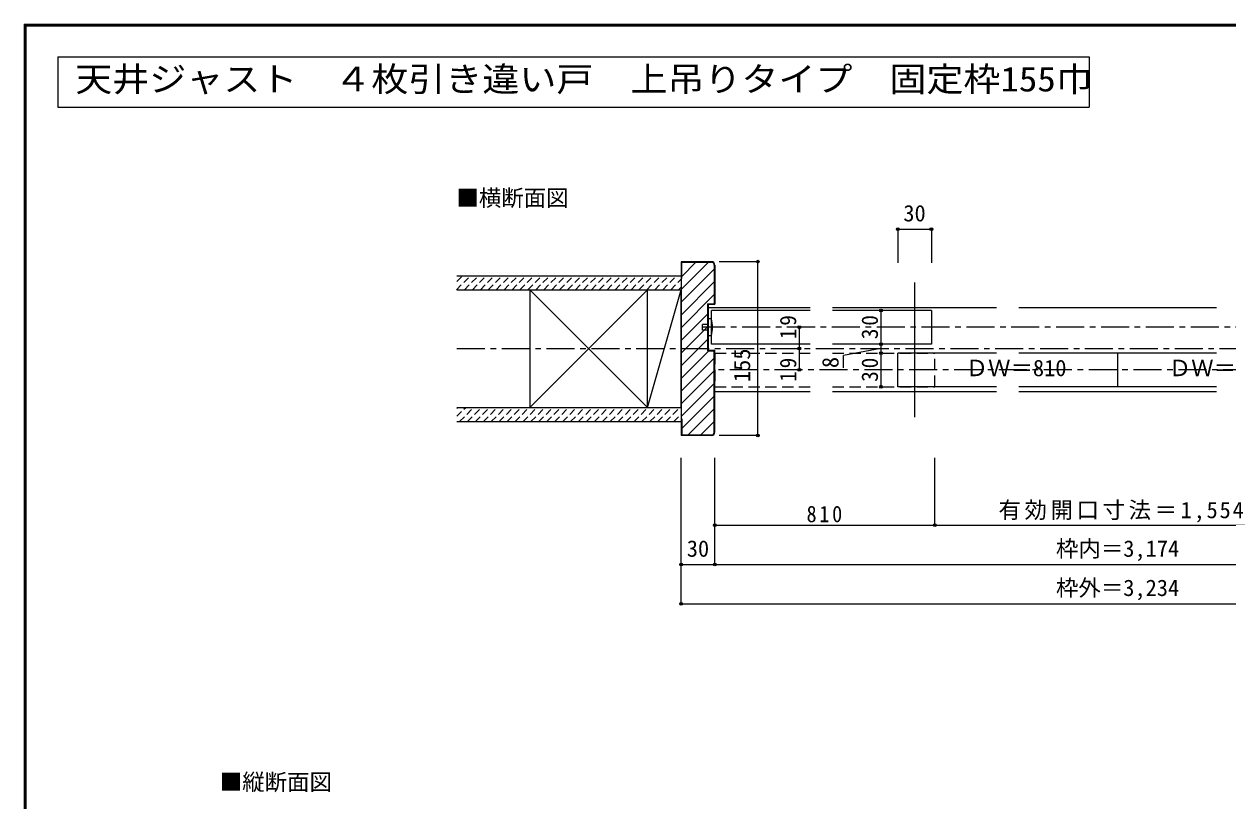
# Model space of a CAD drawing. Units: millimetres, scale not verified. Extents: x -973 to 977, y -718 to 696.
# Drawn here: x -973 to 100, y 3 to 696 of the extents above; entities that cross this region are included whole.
import ezdxf
from ezdxf.enums import TextEntityAlignment as Align

# ---------------------------------------------------------------- set-up
doc = ezdxf.new("R2010")
doc.units = ezdxf.units.MM
doc.header["$LTSCALE"] = 5
doc.header["$PDMODE"] = 32
doc.header["$PDSIZE"] = 2.5
for name, pattern in [('CHAIN1', [8, 5, -1, 1, -1]), ('DASHED1', [1.8, 1.2, -0.6]), ('DASHED2', [3, 2, -1])]:
    doc.linetypes.add(name, pattern=pattern)
for name, color, linetype in [('0-0_補助線', 3, 'Continuous'), ('0-1_通り芯', 4, 'CHAIN1'), ('0-2_柱', 7, 'Continuous'), ('0-3_仕上げ', 2, 'Continuous'), ('0-4_枠', 3, 'Continuous'), ('0-6_扉', 6, 'Continuous'), ('0-7_金物', 7, 'Continuous'), ('0-A_文字', 3, 'Continuous'), ('0-B_寸法', 7, 'Continuous'), ('0-C_ハッチ', 4, 'DASHED1'), ('F-1_枠', 6, 'Continuous')]:
    doc.layers.add(name, color=color, linetype=linetype)
doc.styles.add('ＭＳ ゴシック', font='')
doc.styles.get('ＭＳ ゴシック').set_extended_font_data('MS Gothic')

msp = doc.modelspace()

# ---------------------------------------------------------------- linework, layer by layer
at = {"layer": '0-0_補助線'}
for p, q in [((-943.333, 666.667), (-943.333, 621.667)), ((-943.333, 666.667), (-23.81, 666.667)), ((-23.81, 666.667), (-23.81, 621.667)), ((-943.333, 621.667), (-23.81, 621.667))]:
    msp.add_line(p, q, dxfattribs=at)
at = {"layer": '0-1_通り芯'}
msp.add_line((-587.506, 406.5), (590.812, 406.5), dxfattribs=at)
at = {"layer": '0-2_柱'}
for p, q in [((-417.506, 459), (-522.506, 354)), ((-522.506, 459), (-417.506, 354)), ((-417.506, 354), (-387.506, 459))]:
    msp.add_line(p, q, dxfattribs=at)
at = {"layer": '0-2_柱', "color": 3}
for p, q in [((-522.506, 459), (-522.506, 354)), ((-417.506, 354), (-417.506, 459)), ((-387.506, 354), (-387.506, 459))]:
    msp.add_line(p, q, dxfattribs=at)
at = {"layer": '0-3_仕上げ'}
for p, q in [((-587.506, 471.5), (-387.506, 471.5)), ((-587.506, 459), (-387.506, 459)), ((-587.506, 354), (-387.506, 354)), ((-587.506, 341.5), (-387.506, 341.5))]:
    msp.add_line(p, q, dxfattribs=at)
at = {"layer": '0-4_枠'}
for p, q in [((-387.506, 484), (-387.506, 329)), ((-360.506, 484), (-387.506, 484)), ((-358.006, 481), (-358.006, 446.5)), ((-357.506, 481), (-357.506, 446)), ((-387.006, 469), (-387.506, 469)), ((-364.006, 446.5), (-358.006, 446.5)), ((-364.006, 446.5), (-364.006, 404.5)), ((-363.506, 446), (-357.506, 446)), ((-363.506, 446), (-363.506, 405)), ((-364.006, 404.5), (-358.006, 404.5)), ((-363.506, 405), (-357.506, 405)), ((-358.006, 332), (-358.006, 404.5)), ((-357.506, 332), (-357.506, 405)), ((-387.006, 344), (-387.506, 344)), ((-387.006, 344), (-387.006, 329.5)), ((-360.506, 329), (-387.506, 329)), ((-387.006, 329.5), (-360.506, 329.5))]:
    msp.add_line(p, q, dxfattribs=at)
at = {"layer": '0-4_枠', "color": 4}
for p, q in [((-363.506, 443), (-272.466, 443)), ((-252.466, 443), (-106.387, 443)), ((-86.387, 443), (89.693, 443)), ((-272.466, 368), (-357.506, 368)), ((-106.387, 368), (-252.466, 368)), ((89.693, 368), (-86.387, 368))]:
    msp.add_line(p, q, dxfattribs=at)
at = {"layer": '0-4_枠'}
msp.add_lwpolyline([(-387.006, 469), (-387.006, 483.5), (-360.506, 483.5)], dxfattribs=at)
for centre, radius, start, end in [((-360.506, 481), 3, 0, 90), ((-360.506, 481), 2.5, 0, 90), ((-360.506, 332), 2.5, 270, 0), ((-360.506, 332), 3, 270, 0)]:
    msp.add_arc(centre, radius, start, end, dxfattribs=at)
at = {"layer": '0-6_扉', "color": 3}
msp.add_line((-179.426, 465.5), (-179.426, 345.5), dxfattribs=at)
at = {"layer": '0-6_扉'}
for p, q in [((-360.506, 410.5), (-360.506, 440.5)), ((-272.466, 440.5), (-360.506, 440.5)), ((-164.426, 440.5), (-252.466, 440.5)), ((-272.466, 410.5), (-360.506, 410.5)), ((-194.426, 372.5), (-194.426, 402.5)), ((-106.387, 402.5), (-194.426, 402.5)), ((1.653, 402.5), (-86.387, 402.5)), ((1.653, 402.5), (1.653, 372.5)), ((89.693, 402.5), (1.653, 402.5)), ((-106.387, 372.5), (-194.426, 372.5)), ((1.653, 372.5), (-86.387, 372.5)), ((89.693, 372.5), (1.653, 372.5))]:
    msp.add_line(p, q, dxfattribs=at)
at = {"layer": '0-6_扉', "color": 2, "linetype": 'DASHED2'}
for p, q in [((-357.506, 402.5), (-357.506, 372.5)), ((-357.506, 402.5), (-272.466, 402.5)), ((-252.466, 402.5), (-161.426, 402.5)), ((-161.426, 372.5), (-161.426, 402.5)), ((-357.506, 372.5), (-272.466, 372.5)), ((-252.466, 372.5), (-161.426, 372.5))]:
    msp.add_line(p, q, dxfattribs=at)
at = {"layer": '0-6_扉'}
msp.add_lwpolyline([(-164.426, 440.5), (-164.426, 410.5), (-252.466, 410.5)], dxfattribs=at)
at = {"layer": '0-7_金物'}
for p, q in [((-360.506, 433), (-363.506, 433)), ((-363.506, 418), (-363.506, 433)), ((-363.506, 428), (-368.506, 428)), ((-368.506, 423), (-368.506, 428)), ((-363.506, 423), (-368.506, 423)), ((-360.506, 418), (-363.506, 418))]:
    msp.add_line(p, q, dxfattribs=at)
msp.add_arc((-390.957, 425.5), 31.361, 346.16371, 13.83632, dxfattribs=at)
at = {"layer": '0-B_寸法', "color": 4}
for p, q in [((-194.426, 513), (-194.426, 483)), ((-194.426, 513), (-164.426, 513)), ((-164.426, 513), (-164.426, 483)), ((-319.084, 484), (-353.606, 484)), ((-319.084, 329), (-319.084, 484)), ((-209.349, 440.5), (-209.349, 410.5)), ((-282.177, 425.5), (-282.177, 406.5)), ((-209.349, 410.5), (-209.349, 372.5)), ((-282.177, 406.5), (-282.177, 387.5)), ((-209.349, 406.5), (-242.805, 400.342)), ((-242.805, 389.299), (-242.805, 400.342)), ((-319.084, 329), (-353.606, 329)), ((-387.506, 179), (-387.506, 309)), ((-357.506, 214), (-357.506, 309)), ((-161.426, 249), (-161.426, 309)), ((-357.506, 249), (-161.426, 249)), ((-161.426, 249), (164.732, 249)), ((-387.506, 214), (390.812, 214)), ((-387.506, 179), (390.812, 179))]:
    msp.add_line(p, q, dxfattribs=at)
at = {"layer": '0-B_寸法', "color": 4, "linetype": 'CHAIN1'}
for p, q in [((371.812, 425.5), (-368.506, 425.5)), ((360.812, 387.5), (-357.506, 387.5))]:
    msp.add_line(p, q, dxfattribs=at)
at = {"layer": '0-B_寸法'}
for p in [(-194.426, 513), (-164.426, 513), (-319.084, 484), (-209.349, 440.5), (-282.177, 425.5), (-209.349, 410.5), (-209.349, 410.5), (-282.177, 406.5), (-209.349, 402.5), (-282.177, 387.5), (-209.349, 372.5), (-319.084, 329), (-357.506, 249), (-161.426, 249), (-387.506, 214), (-357.506, 214), (-387.506, 179)]:
    msp.add_point(p, dxfattribs=at)
at = {"layer": '0-C_ハッチ', "linetype": 'Continuous'}
for p, q in [((-363.07, 483.5), (-387.506, 459.064)), ((-374.383, 483.5), (-387.006, 470.878)), ((-358.006, 477.25), (-387.506, 447.75)), ((-358.006, 465.936), (-387.506, 436.436)), ((-358.006, 454.623), (-387.506, 425.123)), ((-364.006, 437.309), (-387.506, 413.809)), ((-364.006, 425.995), (-387.506, 402.495)), ((-364.006, 414.682), (-387.506, 391.182)), ((-362.874, 404.5), (-387.506, 379.868)), ((-358.006, 398.054), (-387.506, 368.554)), ((-358.006, 386.74), (-387.506, 357.24)), ((-358.006, 375.427), (-387.506, 345.927)), ((-358.006, 364.113), (-387.006, 335.113)), ((-358.006, 352.799), (-381.305, 329.5)), ((-358.006, 341.486), (-369.992, 329.5))]:
    msp.add_line(p, q, dxfattribs=at)
at = {"layer": '0-C_ハッチ'}
for p, q in [((-587.776, 459), (-575.276, 471.5)), ((-587.506, 466.341), (-582.347, 471.5)), ((-580.705, 459), (-568.205, 471.5)), ((-573.634, 459), (-561.134, 471.5)), ((-566.563, 459), (-554.063, 471.5)), ((-559.492, 459), (-546.992, 471.5)), ((-552.42, 459), (-539.92, 471.5)), ((-545.349, 459), (-532.849, 471.5)), ((-538.278, 459), (-525.778, 471.5)), ((-531.207, 459), (-518.707, 471.5)), ((-524.136, 459), (-511.636, 471.5)), ((-517.065, 459), (-504.565, 471.5)), ((-509.994, 459), (-497.494, 471.5)), ((-502.923, 459), (-490.423, 471.5)), ((-495.852, 459), (-483.352, 471.5)), ((-488.781, 459), (-476.281, 471.5)), ((-481.71, 459), (-469.21, 471.5)), ((-474.639, 459), (-462.139, 471.5)), ((-467.568, 459), (-455.068, 471.5)), ((-460.497, 459), (-447.997, 471.5)), ((-453.426, 459), (-440.926, 471.5)), ((-446.354, 459), (-433.854, 471.5)), ((-439.283, 459), (-426.783, 471.5)), ((-432.212, 459), (-419.712, 471.5)), ((-425.141, 459), (-412.641, 471.5)), ((-418.07, 459), (-405.57, 471.5)), ((-410.999, 459), (-398.499, 471.5)), ((-403.928, 459), (-391.428, 471.5)), ((-396.857, 459), (-387.506, 468.351)), ((-389.786, 459), (-387.506, 461.28)), ((-587.506, 346.133), (-579.639, 354)), ((-587.506, 353.204), (-586.71, 354)), ((-585.068, 341.5), (-572.568, 354)), ((-577.997, 341.5), (-565.497, 354)), ((-570.926, 341.5), (-558.426, 354)), ((-563.854, 341.5), (-551.354, 354)), ((-556.783, 341.5), (-544.283, 354)), ((-549.712, 341.5), (-537.212, 354)), ((-542.641, 341.5), (-530.141, 354)), ((-535.57, 341.5), (-523.07, 354)), ((-528.499, 341.5), (-515.999, 354)), ((-521.428, 341.5), (-508.928, 354)), ((-514.357, 341.5), (-501.857, 354)), ((-507.286, 341.5), (-494.786, 354)), ((-500.215, 341.5), (-487.715, 354)), ((-493.144, 341.5), (-480.644, 354)), ((-486.073, 341.5), (-473.573, 354)), ((-479.002, 341.5), (-466.502, 354)), ((-471.931, 341.5), (-459.431, 354)), ((-464.86, 341.5), (-452.36, 354)), ((-457.788, 341.5), (-445.288, 354)), ((-450.717, 341.5), (-438.217, 354)), ((-443.646, 341.5), (-431.146, 354)), ((-436.575, 341.5), (-424.075, 354)), ((-429.504, 341.5), (-417.004, 354)), ((-422.433, 341.5), (-409.933, 354)), ((-415.362, 341.5), (-402.862, 354)), ((-408.291, 341.5), (-395.791, 354)), ((-401.22, 341.5), (-388.72, 354)), ((-394.149, 341.5), (-387.506, 348.143))]:
    msp.add_line(p, q, dxfattribs=at)
at = {"layer": 'F-1_枠'}
for p, q in [((-973.347, 695.833), (-973.347, -700.833)), ((-973.347, 695.833), (976.653, 695.833)), ((-973.347, 695), (976.653, 695)), ((-973.347, 694.167), (976.653, 694.167)), ((-972.514, 695.833), (-972.514, -700.833)), ((-971.68, 695.833), (-971.68, -700.833))]:
    msp.add_line(p, q, dxfattribs=at)

# ---------------------------------------------------------------- texts
at = {"layer": '0-0_補助線', "style": 'ＭＳ ゴシック', "width": 1.1}
msp.add_text('天井ジャスト\u3000４枚引き違い戸\u3000上吊りタイプ\u3000固定枠155巾', height=21.99, dxfattribs=at).set_placement((-927.708, 629.167), align=Align.BOTTOM_LEFT)
at = {"layer": '0-A_文字', "color": 7, "style": 'ＭＳ ゴシック'}
for s, p in [('■横断面図', (-587.867, 529.133)), ('■縦断面図', (-798.848, 8.319))]:
    msp.add_text(s, height=14.66, dxfattribs=at).set_placement(p, align=Align.BOTTOM_LEFT)
at = {"layer": '0-B_寸法', "style": 'ＭＳ ゴシック'}
for s, p in [('30', (-189.426, 515.5)), ('ＤＷ＝810', (-133.887, 377.5)), ('ＤＷ＝810', (47.193, 377.5)), ('枠内＝3,174', (-53.347, 216.5)), ('30', (-382.506, 216.5)), ('枠外＝3,234', (-53.347, 181.5))]:
    msp.add_text(s, height=14.66, dxfattribs=at).set_placement(p, align=Align.BOTTOM_LEFT)
for s, p in [('155', (-321.584, 376.653)), ('8', (-242.805, 389.13))]:
    msp.add_text(s, height=14.66, rotation=90, dxfattribs=at).set_placement(p, align=Align.BOTTOM_LEFT)
at = {"layer": '0-B_寸法', "char_height": 14.66, "attachment_point": 7, "rotation": 90, "style": 'ＭＳ ゴシック'}
for s, insert in [('\\T1.27;\\W0.95;19', (-284.677, 414.875)), ('\\T1.27;\\W0.95;30', (-211.849, 414.875)), ('\\T1.27;\\W0.95;19', (-284.677, 376.875)), ('\\T1.27;\\W0.95;30', (-211.849, 376.875))]:
    msp.add_mtext(s, dxfattribs=dict(at, insert=insert))
at = {"layer": '0-B_寸法', "char_height": 14.66, "attachment_point": 7, "style": 'ＭＳ ゴシック'}
for s, insert in [('\\T1.16;有効開口寸法＝1,554', (-104.597, 251.5)), ('\\T1.27;\\W0.9;810', (-275.716, 251.5))]:
    msp.add_mtext(s, dxfattribs=dict(at, insert=insert))

doc.saveas('drawing.dxf')
